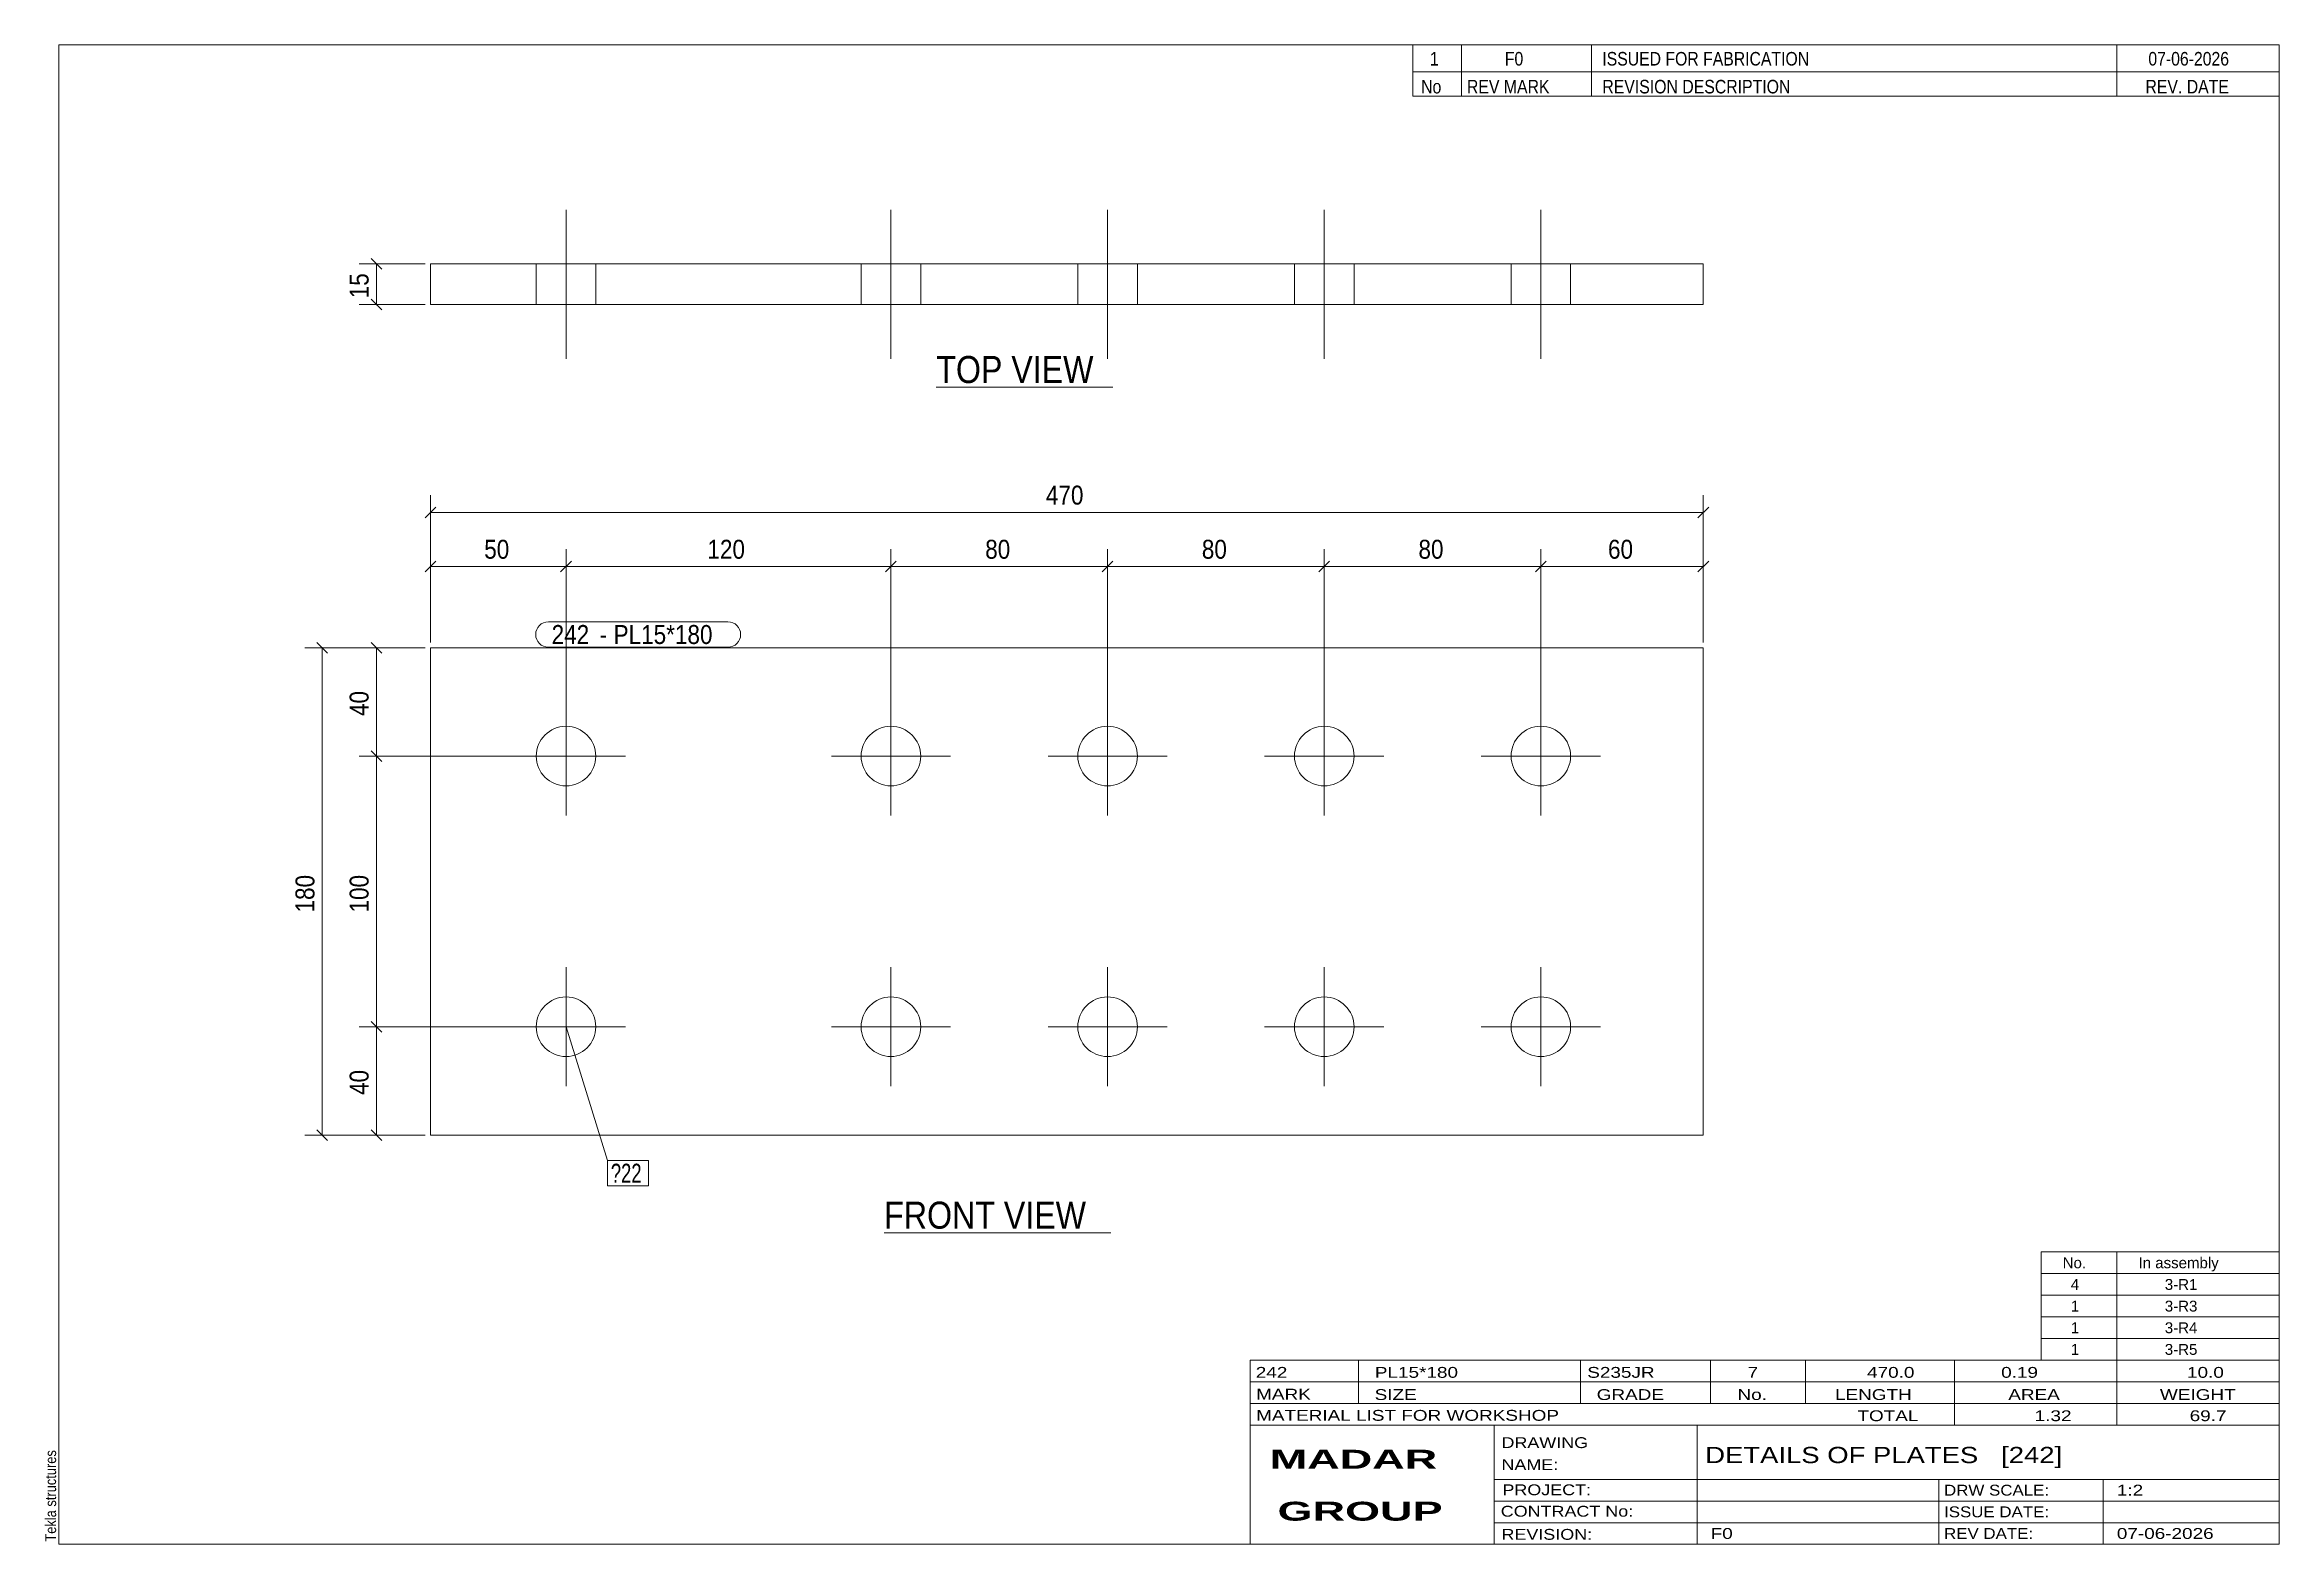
# Model space of a CAD drawing. Header units: millimetres. Extents: x 2 to 415, y 5 to 282.
import ezdxf

# ---------------------------------------------------------------- set-up
doc = ezdxf.new("R2010")
doc.units = ezdxf.units.MM
doc.linetypes.add('XKITLINE00', pattern=[0])
for name, color, linetype, lineweight in [('Bolt', 3, 'Continuous', 0), ('BoltMark', 7, 'Continuous', 0), ('Dimensions', 7, 'Continuous', 0), ('DrawingSheet', 5, 'Continuous', 0), ('OtherObjectType', 7, 'Continuous', 0), ('Part', 2, 'Continuous', 0), ('PartMark', 7, 'Continuous', 0)]:
    doc.layers.add(name, color=color, linetype=linetype, lineweight=lineweight)
doc.styles.add('ARIAL', font='ARIAL.TTF')
doc.styles.add('ARIAL_BOLD', font='ARIALBD.TTF')
doc.styles.add('ARIAL_NARROW', font='ARIALN.TTF')

# ---------------------------------------------------------------- blocks, each defined once
blk = doc.blocks.new('*A1')
at = {"layer": 'Bolt', "color": 3, "linetype": 'XKITLINE00', "lineweight": 0}
for p, q in [((98.65, 161.6), (98.65, 139.6)), ((158.65, 161.6), (158.65, 139.6)), ((198.65, 161.6), (198.65, 139.6)), ((238.65, 161.6), (238.65, 139.6)), ((278.65, 161.6), (278.65, 139.6)), ((87.65, 150.6), (109.65, 150.6)), ((147.65, 150.6), (169.65, 150.6)), ((187.65, 150.6), (209.65, 150.6)), ((227.65, 150.6), (249.65, 150.6)), ((267.65, 150.6), (289.65, 150.6)), ((98.65, 111.6), (98.65, 89.6)), ((158.65, 111.6), (158.65, 89.6)), ((198.65, 111.6), (198.65, 89.6)), ((238.65, 111.6), (238.65, 89.6)), ((278.65, 111.6), (278.65, 89.6)), ((87.65, 100.6), (109.65, 100.6)), ((147.65, 100.6), (169.65, 100.6)), ((187.65, 100.6), (209.65, 100.6)), ((227.65, 100.6), (249.65, 100.6)), ((267.65, 100.6), (289.65, 100.6))]:
    blk.add_line(p, q, dxfattribs=at)
for centre in [(98.65, 150.6), (158.65, 150.6), (198.65, 150.6), (238.65, 150.6), (278.65, 150.6), (98.65, 100.6), (158.65, 100.6), (198.65, 100.6), (238.65, 100.6), (278.65, 100.6)]:
    blk.add_circle(centre, 5.5, dxfattribs=at)
blk = doc.blocks.new('*A2')
at = {"layer": 'Part', "color": 2, "linetype": 'XKITLINE00', "lineweight": 0}
for p, q in [((73.65, 80.6), (73.65, 170.6)), ((73.65, 170.6), (308.65, 170.6)), ((308.65, 170.6), (308.65, 80.6)), ((308.65, 80.6), (73.65, 80.6))]:
    blk.add_line(p, q, dxfattribs=at)
blk = doc.blocks.new('*A3')
at = {"layer": 'Bolt', "color": 3, "linetype": 'XKITLINE00', "lineweight": 0}
for p, q in [((98.65, 251.5), (98.65, 224)), ((98.65, 251.5), (98.65, 224)), ((158.65, 251.5), (158.65, 224)), ((158.65, 251.5), (158.65, 224)), ((198.65, 251.5), (198.65, 224)), ((198.65, 251.5), (198.65, 224)), ((238.65, 251.5), (238.65, 224)), ((238.65, 251.5), (238.65, 224)), ((278.65, 251.5), (278.65, 224)), ((278.65, 251.5), (278.65, 224)), ((93.15, 241.5), (93.15, 234)), ((93.15, 241.5), (93.15, 234)), ((104.15, 241.5), (104.15, 234)), ((104.15, 241.5), (104.15, 234)), ((153.15, 241.5), (153.15, 234)), ((153.15, 241.5), (153.15, 234)), ((164.15, 241.5), (164.15, 234)), ((164.15, 241.5), (164.15, 234)), ((193.15, 241.5), (193.15, 234)), ((193.15, 241.5), (193.15, 234)), ((204.15, 241.5), (204.15, 234)), ((204.15, 241.5), (204.15, 234)), ((233.15, 241.5), (233.15, 234)), ((233.15, 241.5), (233.15, 234)), ((244.15, 241.5), (244.15, 234)), ((244.15, 241.5), (244.15, 234)), ((273.15, 241.5), (273.15, 234)), ((273.15, 241.5), (273.15, 234)), ((284.15, 241.5), (284.15, 234)), ((284.15, 241.5), (284.15, 234))]:
    blk.add_line(p, q, dxfattribs=at)
blk = doc.blocks.new('*A4')
at = {"layer": 'Part', "color": 2, "linetype": 'XKITLINE00', "lineweight": 0}
for p, q in [((73.65, 234), (73.65, 241.5)), ((308.65, 241.5), (73.65, 241.5)), ((308.65, 234), (308.65, 241.5)), ((308.65, 234), (73.65, 234))]:
    blk.add_line(p, q, dxfattribs=at)
blk = doc.blocks.new('*A5')
at = {"layer": 'DrawingSheet', "color": 5, "linetype": 'XKITLINE00', "lineweight": 0}
for p, q in [((415, 282), (5, 282)), ((5, 282), (5, 5)), ((415, 5), (415, 282)), ((5, 5), (415, 5))]:
    blk.add_line(p, q, dxfattribs=at)
at = {"layer": 'DrawingSheet', "color": 5, "style": 'ARIAL', "width": 0.85}
blk.add_text('Tekla structures', height=2, rotation=90, dxfattribs=at).set_placement((4.5, 5.5))
blk = doc.blocks.new('*A6')
at = {"layer": 'OtherObjectType', "color": 7, "linetype": 'XKITLINE00', "lineweight": 0}
for p, q in [((371, 59), (415, 59)), ((371, 55), (371, 59)), ((385, 55), (385, 59)), ((415, 55), (415, 59)), ((371, 55), (415, 55)), ((371, 51), (371, 55)), ((385, 51), (385, 55)), ((415, 51), (415, 55)), ((371, 51), (415, 51)), ((371, 47), (371, 51)), ((385, 47), (385, 51)), ((415, 47), (415, 51)), ((371, 47), (415, 47)), ((371, 43), (371, 47)), ((385, 43), (385, 47)), ((415, 43), (415, 47)), ((371, 43), (415, 43)), ((371, 39), (371, 43)), ((385, 39), (385, 43)), ((415, 39), (415, 43)), ((371, 39), (415, 39))]:
    blk.add_line(p, q, dxfattribs=at)
at = {"layer": 'OtherObjectType', "color": 7, "style": 'ARIAL_NARROW', "width": 1.211571}
for s, p in [('No.', (375, 56)), ('In assembly', (389, 56)), ('4', (376.5, 52)), ('3-R1', (393.86, 52)), ('1', (376.5, 48)), ('3-R3', (393.86, 48)), ('1', (376.5, 44)), ('3-R4', (393.86, 44)), ('1', (376.5, 40)), ('3-R5', (393.86, 40))]:
    blk.add_text(s, height=2, dxfattribs=at).set_placement(p)
blk = doc.blocks.new('*A7')
at = {"layer": 'OtherObjectType', "color": 7, "linetype": 'XKITLINE00', "lineweight": 0}
for p, q in [((255, 282), (415, 282)), ((415, 282), (255, 282)), ((255, 282), (255, 277)), ((264, 282), (264, 277)), ((288, 282), (288, 277)), ((385, 282), (385, 277)), ((415, 282), (415, 277)), ((255, 277), (415, 277)), ((255, 277), (255, 272.5)), ((255, 277), (415, 277)), ((264, 277), (264, 272.5)), ((288, 277), (288, 272.5)), ((385, 277), (385, 272.5)), ((415, 277), (415, 272.5)), ((415, 272.5), (255, 272.5))]:
    blk.add_line(p, q, dxfattribs=at)
at = {"layer": 'OtherObjectType', "color": 7, "style": 'ARIAL_NARROW'}
for s, width, p in [('1', 1.017001, (258.16, 278.15)), ('F0', 1.017001, (272, 278.15)), ('ISSUED FOR FABRICATION', 1.017001, (290, 278.15)), ('07-06-2026', 1.017001, (390.82, 278.15)), ('No', 1.02, (256.54, 273)), ('REV MARK', 1.02, (265, 273)), ('REVISION DESCRIPTION', 1.02, (290, 273)), ('REV. DATE', 1.02, (390.28, 273))]:
    blk.add_text(s, height=2.5, dxfattribs=dict(at, width=width)).set_placement(p)
blk = doc.blocks.new('*A8')
at = {"layer": 'OtherObjectType', "color": 7, "linetype": 'XKITLINE00', "lineweight": 0}
for p, q in [((225, 39), (415, 39)), ((225, 39), (225, 35)), ((225, 39), (415, 39)), ((245, 35), (245, 39)), ((286, 35), (286, 39)), ((310, 35), (310, 39)), ((327.5, 35), (327.5, 39)), ((355, 35), (355, 39)), ((385, 35), (385, 39)), ((415, 35), (415, 39)), ((225, 35), (415, 35)), ((225, 35), (225, 5)), ((225, 35), (415, 35)), ((245, 31), (245, 35)), ((286, 31), (286, 35)), ((310, 31), (310, 35)), ((327.5, 31), (327.5, 35)), ((355, 31), (355, 35)), ((385, 31), (385, 35)), ((415, 31), (415, 35)), ((225, 31), (415, 31)), ((355, 27), (355, 31)), ((385, 27), (385, 31)), ((415, 27), (415, 31)), ((225, 27), (415, 27)), ((270, 21), (270, 27)), ((307.5, 17), (307.5, 27)), ((415, 21), (415, 27)), ((270, 21), (270, 5)), ((415, 17), (415, 21)), ((270, 17), (415, 17)), ((307.5, 5), (307.5, 17)), ((352.16, 13), (352.16, 17)), ((382.5, 5), (382.5, 17)), ((415, 13), (415, 17)), ((270, 13), (415, 13)), ((352.16, 5), (352.16, 13)), ((415, 9), (415, 13)), ((270, 9), (415, 9)), ((415, 5), (415, 9)), ((225, 5), (415, 5)), ((262.5, 5), (415, 5))]:
    blk.add_line(p, q, dxfattribs=at)
at = {"layer": 'OtherObjectType', "color": 7, "style": 'ARIAL_NARROW'}
for s, height, width, p in [('242', 2, 1.525501, (226.01, 35.76)), ('PL15*180', 2, 1.525501, (248, 35.76)), ('S235JR', 2, 1.525501, (287.22, 35.76)), ('7', 2, 1.525501, (316.82, 35.76)), ('470.0', 2, 1.525501, (338.88, 35.76)), ('0.19', 2, 1.525501, (363.64, 35.76)), ('10.0', 2, 1.525501, (397.96, 35.76)), ('MARK', 2, 1.525501, (226.08, 31.73)), ('SIZE', 2, 1.525501, (247.96, 31.66)), ('GRADE', 2, 1.525501, (288.96, 31.66)), ('No.', 2, 1.525501, (314.96, 31.66)), ('LENGTH', 2, 1.525501, (332.96, 31.66)), ('AREA', 2, 1.525501, (364.96, 31.66)), ('WEIGHT', 2, 1.525501, (392.96, 31.66)), ('MATERIAL LIST FOR WORKSHOP', 2, 1.525501, (226.08, 27.82)), ('TOTAL', 2, 1.525501, (337.1, 27.75)), ('1.32', 2, 1.525501, (369.83, 27.75)), ('69.7', 2, 1.525501, (398.45, 27.75)), ('DRAWING', 2, 1.445, (271.38, 22.78)), ('NAME:', 2, 1.445, (271.38, 18.72)), ('DETAILS OF PLATES   [242]', 3, 1.474651, (309, 20)), ('PROJECT:', 2, 1.445, (271.55, 14.07)), ('DRW SCALE:', 2, 1.36, (353.1, 14)), ('1:2', 2, 1.525501, (385, 14)), ('CONTRACT No:', 2, 1.445, (271.25, 10.11)), ('ISSUE DATE:', 2, 1.36, (353.1, 10)), ('REVISION:', 2, 1.445, (271.38, 5.84)), ('F0', 2, 1.525501, (310, 6)), ('REV DATE:', 2, 1.36, (353.1, 6)), ('07-06-2026', 2, 1.525501, (385, 6))]:
    blk.add_text(s, height=height, dxfattribs=dict(at, width=width)).set_placement(p)
at = {"layer": 'OtherObjectType', "color": 1, "style": 'ARIAL_BOLD', "width": 1.7}
for s, p in [('MADAR ', (228.58, 18.97)), ('GROUP', (230.03, 9.37))]:
    blk.add_text(s, height=3.5, dxfattribs=at).set_placement(p)
blk = doc.blocks.new('*A9')
at = {"layer": 'Dimensions', "color": 7, "linetype": 'XKITLINE00', "lineweight": 0}
for p, q in [((73.65, 171.6), (73.65, 198.8)), ((308.65, 171.6), (308.65, 198.8)), ((74.64, 196.59), (72.66, 194.61)), ((73.65, 195.6), (308.65, 195.6)), ((309.64, 196.59), (307.66, 194.61))]:
    blk.add_line(p, q, dxfattribs=at)
at = {"layer": 'Dimensions', "color": 3}
for p in [(73.65, 195.6), (308.65, 195.6)]:
    blk.add_point(p, dxfattribs=at)
at = {"layer": 'Dimensions', "color": 3, "style": 'ARIAL', "width": 0.85}
blk.add_text('470', height=3.5, dxfattribs=at).set_placement((187.26, 197.05))
blk = doc.blocks.new('*A10')
at = {"layer": 'Dimensions', "color": 7, "linetype": 'XKITLINE00', "lineweight": 0}
for p, q in [((74.64, 186.59), (72.66, 184.61)), ((73.65, 171.6), (73.65, 188.8)), ((99.64, 186.59), (97.66, 184.61)), ((98.65, 151.6), (98.65, 188.8)), ((73.65, 185.6), (98.65, 185.6))]:
    blk.add_line(p, q, dxfattribs=at)
at = {"layer": 'Dimensions', "color": 3}
for p in [(73.65, 185.6), (98.65, 185.6)]:
    blk.add_point(p, dxfattribs=at)
at = {"layer": 'Dimensions', "color": 3, "style": 'ARIAL', "width": 0.85}
blk.add_text('50', height=3.5, dxfattribs=at).set_placement((83.55, 187.05))
blk = doc.blocks.new('*A11')
at = {"layer": 'Dimensions', "color": 7, "linetype": 'XKITLINE00', "lineweight": 0}
for p, q in [((99.64, 186.59), (97.66, 184.61)), ((98.65, 151.6), (98.65, 188.8)), ((159.64, 186.59), (157.66, 184.61)), ((158.65, 151.6), (158.65, 188.8)), ((98.65, 185.6), (158.65, 185.6))]:
    blk.add_line(p, q, dxfattribs=at)
at = {"layer": 'Dimensions', "color": 3}
for p in [(98.65, 185.6), (158.65, 185.6)]:
    blk.add_point(p, dxfattribs=at)
at = {"layer": 'Dimensions', "color": 3, "style": 'ARIAL', "width": 0.85}
blk.add_text('120', height=3.5, dxfattribs=at).set_placement((124.76, 187.05))
blk = doc.blocks.new('*A12')
at = {"layer": 'Dimensions', "color": 7, "linetype": 'XKITLINE00', "lineweight": 0}
for p, q in [((159.64, 186.59), (157.66, 184.61)), ((158.65, 151.6), (158.65, 188.8)), ((199.64, 186.59), (197.66, 184.61)), ((198.65, 151.6), (198.65, 188.8)), ((158.65, 185.6), (198.65, 185.6))]:
    blk.add_line(p, q, dxfattribs=at)
at = {"layer": 'Dimensions', "color": 3}
for p in [(158.65, 185.6), (198.65, 185.6)]:
    blk.add_point(p, dxfattribs=at)
at = {"layer": 'Dimensions', "color": 3, "style": 'ARIAL', "width": 0.85}
blk.add_text('80', height=3.5, dxfattribs=at).set_placement((176.05, 187.05))
blk = doc.blocks.new('*A13')
at = {"layer": 'Dimensions', "color": 7, "linetype": 'XKITLINE00', "lineweight": 0}
for p, q in [((199.64, 186.59), (197.66, 184.61)), ((198.65, 151.6), (198.65, 188.8)), ((239.64, 186.59), (237.66, 184.61)), ((238.65, 151.6), (238.65, 188.8)), ((198.65, 185.6), (238.65, 185.6))]:
    blk.add_line(p, q, dxfattribs=at)
at = {"layer": 'Dimensions', "color": 3}
for p in [(198.65, 185.6), (238.65, 185.6)]:
    blk.add_point(p, dxfattribs=at)
at = {"layer": 'Dimensions', "color": 3, "style": 'ARIAL', "width": 0.85}
blk.add_text('80', height=3.5, dxfattribs=at).set_placement((216.05, 187.05))
blk = doc.blocks.new('*A14')
at = {"layer": 'Dimensions', "color": 7, "linetype": 'XKITLINE00', "lineweight": 0}
for p, q in [((239.64, 186.59), (237.66, 184.61)), ((238.65, 151.6), (238.65, 188.8)), ((279.64, 186.59), (277.66, 184.61)), ((278.65, 151.6), (278.65, 188.8)), ((238.65, 185.6), (278.65, 185.6))]:
    blk.add_line(p, q, dxfattribs=at)
at = {"layer": 'Dimensions', "color": 3}
for p in [(238.65, 185.6), (278.65, 185.6)]:
    blk.add_point(p, dxfattribs=at)
at = {"layer": 'Dimensions', "color": 3, "style": 'ARIAL', "width": 0.85}
blk.add_text('80', height=3.5, dxfattribs=at).set_placement((256.05, 187.05))
blk = doc.blocks.new('*A15')
at = {"layer": 'Dimensions', "color": 7, "linetype": 'XKITLINE00', "lineweight": 0}
for p, q in [((279.64, 186.59), (277.66, 184.61)), ((278.65, 151.6), (278.65, 188.8)), ((309.64, 186.59), (307.66, 184.61)), ((308.65, 171.6), (308.65, 188.8)), ((278.65, 185.6), (308.65, 185.6))]:
    blk.add_line(p, q, dxfattribs=at)
at = {"layer": 'Dimensions', "color": 3}
for p in [(278.65, 185.6), (308.65, 185.6)]:
    blk.add_point(p, dxfattribs=at)
at = {"layer": 'Dimensions', "color": 3, "style": 'ARIAL', "width": 0.85}
blk.add_text('60', height=3.5, dxfattribs=at).set_placement((291.05, 187.05))
blk = doc.blocks.new('*A16')
at = {"layer": 'Dimensions', "color": 7, "linetype": 'XKITLINE00', "lineweight": 0}
for p, q in [((72.65, 170.6), (50.45, 170.6)), ((52.66, 171.59), (54.64, 169.61)), ((53.65, 80.6), (53.65, 170.6)), ((72.65, 80.6), (50.45, 80.6)), ((52.66, 81.59), (54.64, 79.61))]:
    blk.add_line(p, q, dxfattribs=at)
at = {"layer": 'Dimensions', "color": 3}
for p in [(53.65, 170.6), (53.65, 80.6)]:
    blk.add_point(p, dxfattribs=at)
at = {"layer": 'Dimensions', "color": 3, "style": 'ARIAL', "width": 0.85}
blk.add_text('180', height=3.5, rotation=90.0002, dxfattribs=at).set_placement((52.2, 121.71))
blk = doc.blocks.new('*A17')
at = {"layer": 'Dimensions', "color": 7, "linetype": 'XKITLINE00', "lineweight": 0}
for p, q in [((97.65, 100.6), (60.45, 100.6)), ((62.66, 101.59), (64.64, 99.61)), ((63.65, 80.6), (63.65, 100.6)), ((72.65, 80.6), (60.45, 80.6)), ((62.66, 81.59), (64.64, 79.61))]:
    blk.add_line(p, q, dxfattribs=at)
at = {"layer": 'Dimensions', "color": 3}
for p in [(63.65, 100.6), (63.65, 80.6)]:
    blk.add_point(p, dxfattribs=at)
at = {"layer": 'Dimensions', "color": 3, "style": 'ARIAL', "width": 0.85}
blk.add_text('40', height=3.5, rotation=90.0002, dxfattribs=at).set_placement((62.2, 88))
blk = doc.blocks.new('*A18')
at = {"layer": 'Dimensions', "color": 7, "linetype": 'XKITLINE00', "lineweight": 0}
for p, q in [((97.65, 150.6), (60.45, 150.6)), ((62.66, 151.59), (64.64, 149.61)), ((63.65, 100.6), (63.65, 150.6)), ((97.65, 100.6), (60.45, 100.6)), ((62.66, 101.59), (64.64, 99.61))]:
    blk.add_line(p, q, dxfattribs=at)
at = {"layer": 'Dimensions', "color": 3}
for p in [(63.65, 150.6), (63.65, 100.6)]:
    blk.add_point(p, dxfattribs=at)
at = {"layer": 'Dimensions', "color": 3, "style": 'ARIAL', "width": 0.85}
blk.add_text('100', height=3.5, rotation=90.0002, dxfattribs=at).set_placement((62.2, 121.71))
blk = doc.blocks.new('*A19')
at = {"layer": 'Dimensions', "color": 7, "linetype": 'XKITLINE00', "lineweight": 0}
for p, q in [((72.65, 170.6), (60.45, 170.6)), ((62.66, 171.59), (64.64, 169.61)), ((63.65, 150.6), (63.65, 170.6)), ((97.65, 150.6), (60.45, 150.6)), ((62.66, 151.59), (64.64, 149.61))]:
    blk.add_line(p, q, dxfattribs=at)
at = {"layer": 'Dimensions', "color": 3}
for p in [(63.65, 170.6), (63.65, 150.6)]:
    blk.add_point(p, dxfattribs=at)
at = {"layer": 'Dimensions', "color": 3, "style": 'ARIAL', "width": 0.85}
blk.add_text('40', height=3.5, rotation=90.0002, dxfattribs=at).set_placement((62.2, 158))
blk = doc.blocks.new('*A20')
at = {"layer": 'BoltMark', "color": 7, "linetype": 'XKITLINE00', "lineweight": 0}
for p, q in [((98.65, 100.6), (106.32, 75.9)), ((106.32, 75.9), (113.9, 75.9)), ((106.32, 71.2), (106.32, 75.9)), ((113.9, 71.2), (113.9, 75.9)), ((106.32, 71.2), (113.9, 71.2))]:
    blk.add_line(p, q, dxfattribs=at)
at = {"layer": 'BoltMark', "color": 3, "style": 'ARIAL_NARROW', "width": 0.85}
blk.add_text('?22', height=3.5, dxfattribs=at).set_placement((106.92, 71.8))
blk = doc.blocks.new('*A21')
at = {"layer": 'PartMark', "color": 7, "linetype": 'XKITLINE00', "lineweight": 0}
for p, q in [((95.4, 175.4), (128.55, 175.4)), ((95.4, 170.7), (128.55, 170.7))]:
    blk.add_line(p, q, dxfattribs=at)
for centre, start, end in [((95.4, 173.05), 90, 270), ((128.55, 173.05), 270, 90)]:
    blk.add_arc(centre, 2.35, start, end, dxfattribs=at)
at = {"layer": 'PartMark', "color": 1, "style": 'ARIAL', "width": 0.85}
blk.add_text('242', height=3.5, dxfattribs=at).set_placement((96, 171.3))
at = {"layer": 'PartMark', "color": 3, "style": 'ARIAL', "width": 0.85}
for s, p in [('PL15*180', (107.44, 171.3)), ('-', (104.84, 171.3))]:
    blk.add_text(s, height=3.5, dxfattribs=at).set_placement(p)
blk = doc.blocks.new('*A22')
at = {"layer": 'OtherObjectType', "color": 7, "linetype": 'XKITLINE00', "lineweight": 0}
blk.add_line((157.4, 62.55), (199.25, 62.55), dxfattribs=at)
at = {"layer": 'OtherObjectType', "color": 3, "style": 'ARIAL', "width": 0.85}
blk.add_text('FRONT VIEW', height=5, dxfattribs=at).set_placement((157.4, 63.3))
blk = doc.blocks.new('*A23')
at = {"layer": 'Dimensions', "color": 7, "linetype": 'XKITLINE00', "lineweight": 0}
for p, q in [((72.65, 241.5), (60.45, 241.5)), ((62.66, 242.49), (64.64, 240.51)), ((63.65, 234), (63.65, 241.5)), ((72.65, 234), (60.45, 234)), ((62.66, 234.99), (64.64, 233.01))]:
    blk.add_line(p, q, dxfattribs=at)
at = {"layer": 'Dimensions', "color": 3}
for p in [(63.65, 241.5), (63.65, 234)]:
    blk.add_point(p, dxfattribs=at)
at = {"layer": 'Dimensions', "color": 3, "style": 'ARIAL', "width": 0.85}
blk.add_text('15', height=3.5, rotation=90.0002, dxfattribs=at).set_placement((62.2, 235.15))
blk = doc.blocks.new('*A24')
at = {"layer": 'OtherObjectType', "color": 7, "linetype": 'XKITLINE00', "lineweight": 0}
blk.add_line((167.02, 218.75), (199.63, 218.75), dxfattribs=at)
at = {"layer": 'OtherObjectType', "color": 3, "style": 'ARIAL', "width": 0.85}
blk.add_text('TOP VIEW', height=5, dxfattribs=at).set_placement((167.02, 219.5))

msp = doc.modelspace()

# ---------------------------------------------------------------- block references
at = {"lineweight": 0}
for name in ['*A5', '*A7', '*A3', '*A23', '*A4', '*A24', '*A9', '*A10', '*A11', '*A12', '*A13', '*A14', '*A15', '*A21', '*A16', '*A19', '*A2', '*A1', '*A18', '*A17', '*A20', '*A22', '*A6', '*A8']:
    msp.add_blockref(name, (0, 0), dxfattribs=at)

doc.saveas('drawing.dxf')
